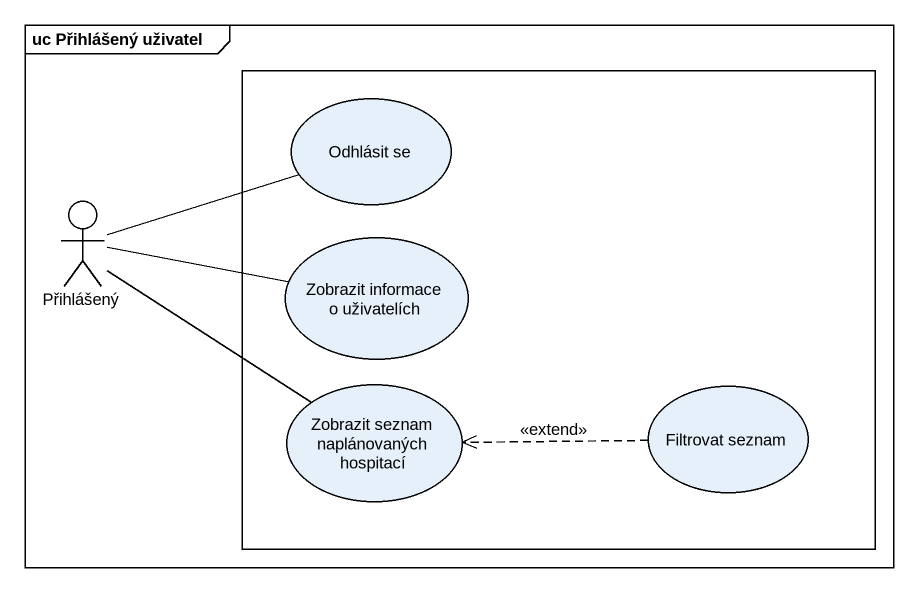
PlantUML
@startuml
mainframe uc Přihlášený uživatel
rectangle " " as rectangle1 {
  usecase "Odhlásit se" as Odhlásit_se
  usecase "Zobrazit informace o uživatelích" as Zobrazit_informace_o
  usecase "Zobrazit seznam naplánovaných hospitací" as Zobrazit_seznam
  usecase "Filtrovat seznam" as Filtrovat_seznam
}
actor Přihlášený
Přihlášený -right- Odhlásit_se
Přihlášený -right- Zobrazit_informace_o
Přihlášený -right- Zobrazit_seznam
Filtrovat_seznam .left.> Zobrazit_seznam : <<extend>>
@enduml
